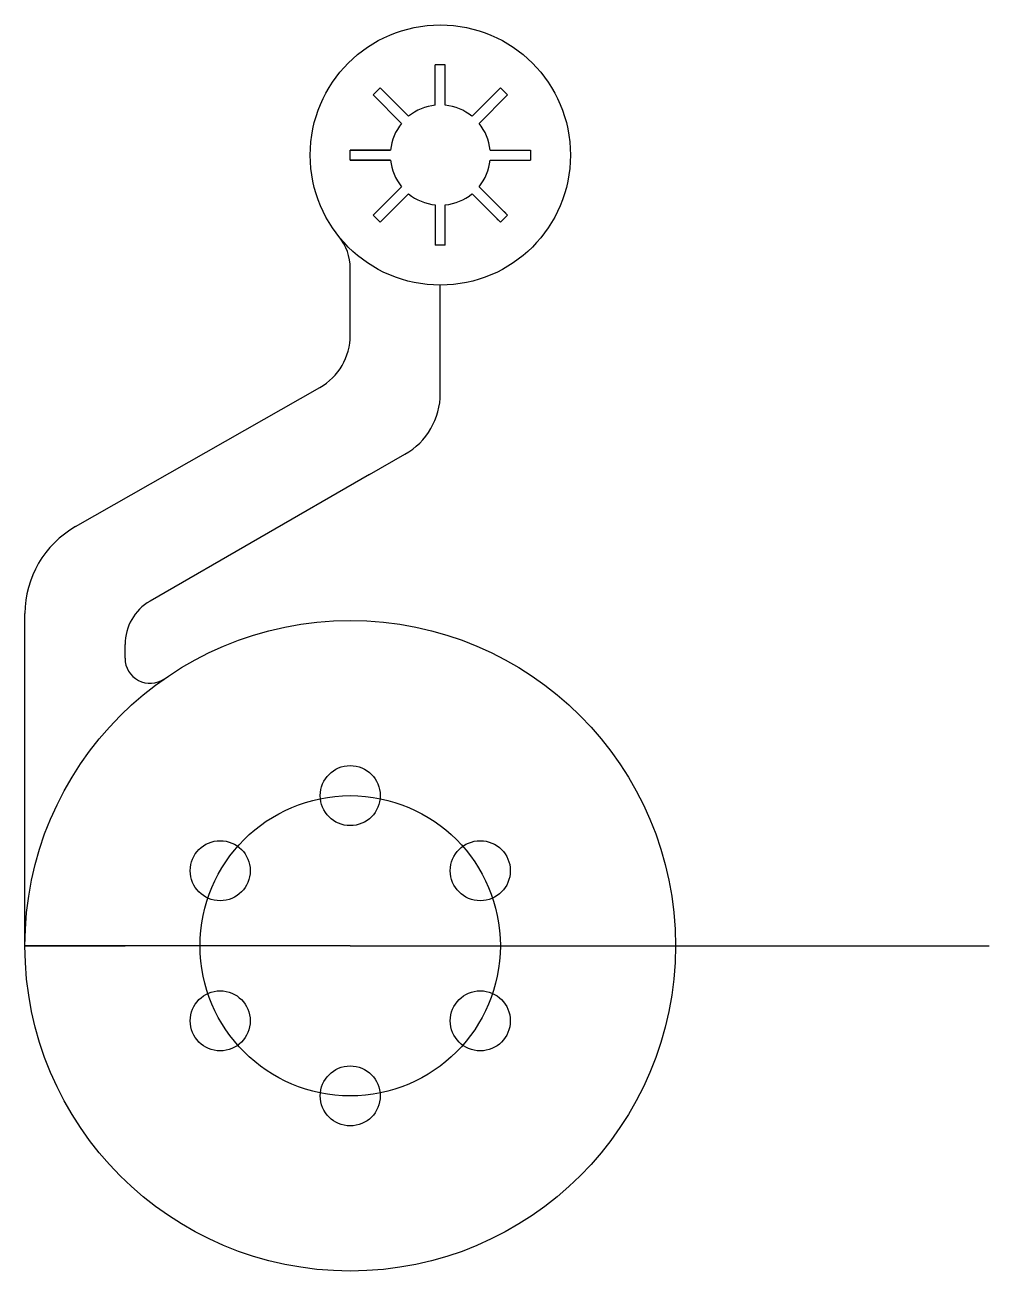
# Model space of a CAD drawing. Header units: millimetres. Extents: x 2434 to 2627, y 1388 to 1637.
import ezdxf

# ---------------------------------------------------------------- set-up
doc = ezdxf.new("R2010")
doc.units = ezdxf.units.MM

msp = doc.modelspace()

# ---------------------------------------------------------------- linework, layer by layer
for p, q in [((2516.39, 1620.91), (2516.39, 1628.96)), ((2518.39, 1628.96), (2516.39, 1628.96)), ((2516.39, 1620.91), (2516.39, 1628.96)), ((2518.39, 1620.91), (2518.39, 1628.96)), ((2518.39, 1620.91), (2518.39, 1628.96)), ((2505.37, 1624.4), (2503.96, 1622.98)), ((2505.37, 1624.4), (2511.06, 1618.7)), ((2529.41, 1624.4), (2523.72, 1618.7)), ((2530.83, 1622.98), (2529.41, 1624.4)), ((2503.96, 1622.98), (2509.65, 1617.29)), ((2530.83, 1622.98), (2525.13, 1617.29)), ((2499.39, 1611.96), (2507.44, 1611.96)), ((2499.39, 1609.96), (2499.39, 1611.96)), ((2507.44, 1611.96), (2499.39, 1611.96)), ((2527.34, 1611.96), (2535.39, 1611.96)), ((2535.39, 1611.96), (2535.39, 1609.96)), ((2499.39, 1609.96), (2507.44, 1609.96)), ((2507.44, 1609.96), (2499.39, 1609.96)), ((2527.34, 1609.96), (2535.39, 1609.96)), ((2503.96, 1598.94), (2509.65, 1604.63)), ((2530.83, 1598.94), (2525.13, 1604.63)), ((2505.37, 1597.53), (2511.06, 1603.22)), ((2529.41, 1597.53), (2523.72, 1603.22)), ((2505.37, 1597.53), (2503.96, 1598.94)), ((2516.39, 1601.01), (2516.39, 1592.96)), ((2518.39, 1592.96), (2518.39, 1601.01)), ((2529.41, 1597.53), (2530.83, 1598.94)), ((2530.83, 1598.94), (2530.12, 1599.65)), ((2530.83, 1598.94), (2530.83, 1598.94)), ((2529.41, 1597.53), (2528.7, 1598.23)), ((2518.39, 1592.96), (2516.39, 1592.96)), ((2499.39, 1574.94), (2499.39, 1588.33)), ((2517.39, 1563.33), (2517.39, 1584.96)), ((2444.5, 1536.71), (2493.33, 1564.51)), ((2503.22, 1547.13), (2510.32, 1551.17)), ((2503.22, 1547.13), (2459.39, 1521.82)), ((2434.39, 1452.96), (2434.39, 1519.33)), ((2454.39, 1510.41), (2454.39, 1513.16)), ((2499.39, 1452.96), (2434.39, 1452.96)), ((2434.39, 1452.96), (2454.39, 1452.96)), ((2499.39, 1452.96), (2627.03, 1452.96)), ((2499.39, 1452.96), (2517.39, 1452.96)), ((2499.39, 1452.96), (2499.39, 1452.96)), ((2517.39, 1452.96), (2517.39, 1452.96))]:
    msp.add_line(p, q)
for centre, radius in [((2517.39, 1610.96), 26), ((2499.39, 1452.96), 65), ((2499.39, 1482.96), 6), ((2499.39, 1452.96), 30), ((2473.41, 1467.96), 6), ((2525.37, 1467.96), 6), ((2473.41, 1437.96), 6), ((2525.37, 1437.96), 6), ((2499.39, 1422.96), 6)]:
    msp.add_circle(centre, radius)
for centre, radius, start, end in [((2517.39, 1610.96), 10, 95.7392, 129.2608), ((2517.39, 1610.96), 10, 50.7392, 84.2608), ((2517.39, 1610.96), 10, 140.7392, 174.2608), ((2517.39, 1610.96), 10, 5.7392, 39.2608), ((2517.39, 1610.96), 10, 185.7392, 219.2608), ((2517.39, 1610.96), 10, 320.7392, 354.2608), ((2517.39, 1610.96), 10, 230.7392, 264.2608), ((2517.39, 1610.96), 10, 275.7392, 309.2608), ((2489.39, 1588.33), 10, 0, 38.9424), ((2487.39, 1574.94), 12, 299.6499, 0), ((2503.39, 1563.33), 14, 299.6499, 0), ((2454.39, 1519.33), 20, 119.6499, 180), ((2464.39, 1513.16), 10, 120, 180), ((2459.39, 1510.41), 5, 180, 304.8499)]:
    msp.add_arc(centre, radius, start, end)

doc.saveas('drawing.dxf')
